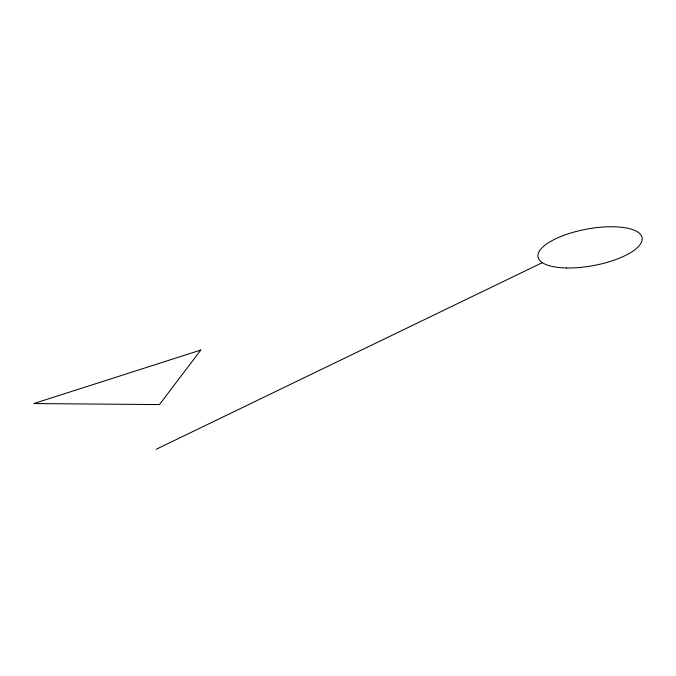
<?xml version="1.0" encoding="UTF-8"?>
<svg xmlns="http://www.w3.org/2000/svg" width="676" height="676" viewBox="0 0 676 676"><rect width="100%" height="100%" fill="white"/><g stroke="black" fill="none" stroke-linecap="round" stroke-linejoin="round"><path stroke-width="1.01" d="M156.232 449.253L542.287 262.668M200.806 350.05L159.443 404.586L33.8 403.555L200.806 350.05M566.572 267.966A52.939 18.539 -10.5 0 0 642.124 237.867A52.939 18.539 -10.5 0 0 561.443 236.27A52.939 18.539 -10.5 0 0 566.572 267.966"/></g></svg>
